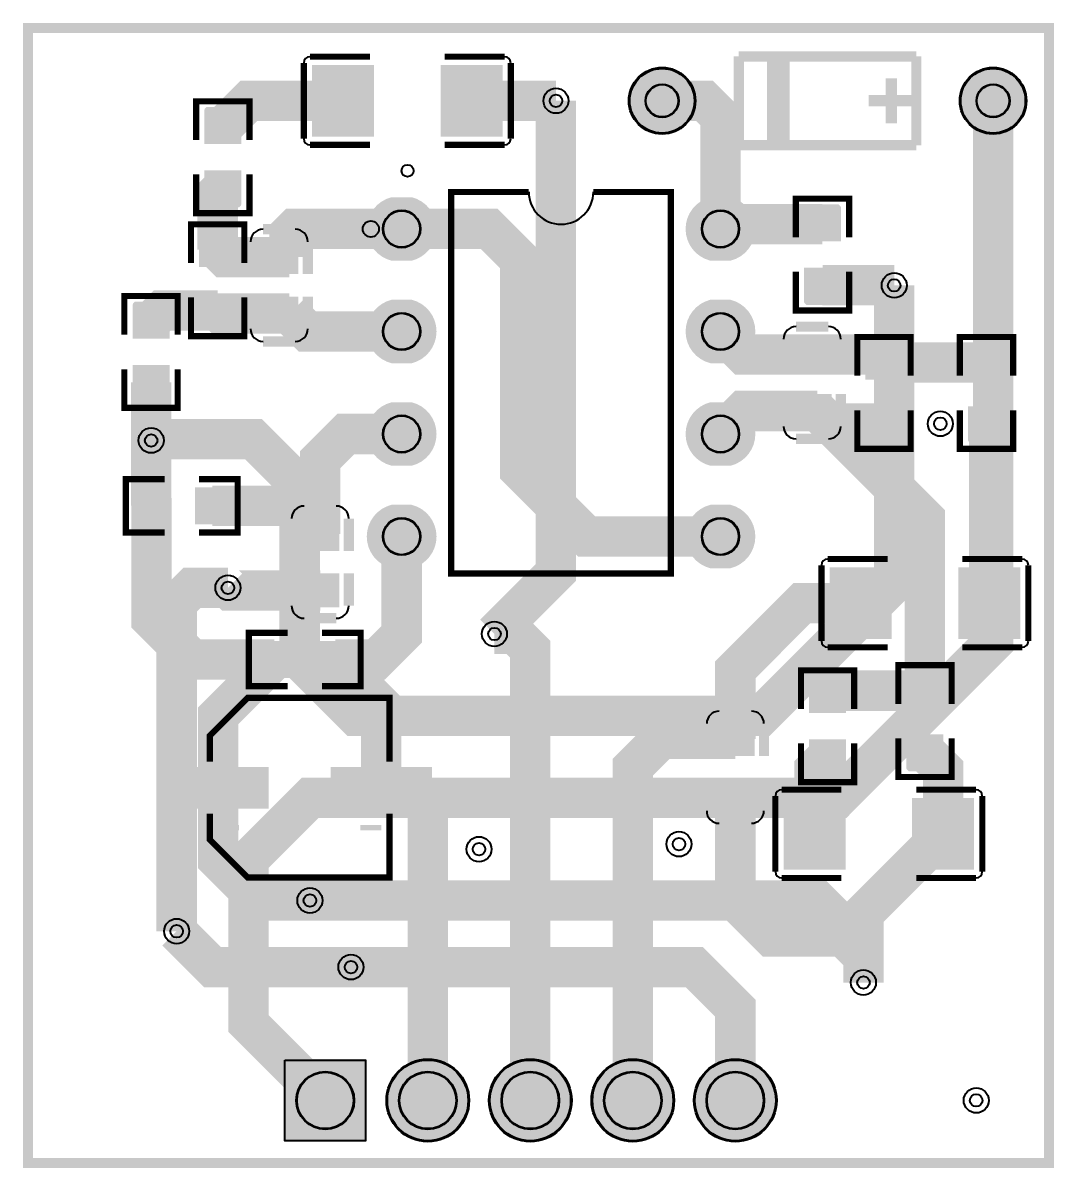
# Model space of a CAD drawing. Header units: millimetres. Extents: x -0.3 to 25.3, y -28 to 0.4.
import ezdxf

# ---------------------------------------------------------------- set-up
doc = ezdxf.new("R2010")
doc.units = ezdxf.units.MM
for name, color, linetype, true_color in [('BoardOutLine', 7, 'Continuous', 0xff00ff), ('BottomLayer', 7, 'Continuous', 0x0000ff), ('BottomSolderMaskLayer', 7, 'Continuous', 0xaa00ff), ('Document', 7, 'Continuous', 0xffffff), ('Hole', 7, 'Continuous', 0x222222), ('Multi-Layer', 7, 'Continuous', 0xc0c0c0), ('TopLayer', 7, 'Continuous', 0xff0000), ('TopPasteMaskLayer', 7, 'Continuous', 0x808080), ('TopSilkLayer', 7, 'Continuous', 0xffcc00), ('TopSolderMaskLayer', 7, 'Continuous', 0x800080)]:
    doc.layers.add(name, color=color, linetype=linetype, true_color=true_color)

msp = doc.modelspace()

# ---------------------------------------------------------------- hatches: boundary and pattern name
at = {"layer": 'BottomSolderMaskLayer'}
for points in [[(14.759563119126266, -1.5240030480060796, 1), (16.41036322072647, -1.5240030480060796, 1)], [(22.959715519430926, -1.5240030480060796, 1), (24.61051562103113, -1.5240030480060796, 1)], [(9.37699602065868, -3.911607823215652, -0.7853981633974483), (9.37699602065868, -5.486410972821952), (8.88513250359847, -5.486410972821952, -0.7853981633974483), (8.88513250359847, -3.911607823215652)], [(17.276919820506237, -3.911607823215652, -0.7853981633974483), (17.276919820506237, -5.486410972821952), (16.785056303446027, -5.486410972821952, -0.7853981633974483), (16.785056303446027, -3.911607823215652)], [(9.37699602065868, -6.451612903225785, -0.7853981633974483), (9.37699602065868, -8.026416052832085), (8.88513250359847, -8.026416052832085, -0.7853981633974483), (8.88513250359847, -6.451612903225785)], [(17.276919820506237, -6.451612903225785, -0.7853981633974483), (17.276919820506237, -8.026416052832085), (16.785056303446027, -8.026416052832085, -0.7853981633974483), (16.785056303446027, -6.451612903225785)], [(9.37699602065868, -8.991617983235917, -0.7853981633974483), (9.37699602065868, -10.566421132842217), (8.88513250359847, -10.566421132842217, -0.7853981633974483), (8.88513250359847, -8.991617983235917)], [(17.276919820506237, -8.991617983235917, -0.7853981633974483), (17.276919820506237, -10.566421132842217), (16.785056303446027, -10.566421132842217, -0.7853981633974483), (16.785056303446027, -8.991617983235917)], [(9.37699602065868, -11.531623063246164, -0.7853981633974483), (9.37699602065868, -13.106426212852464), (8.88513250359847, -13.106426212852464, -0.7853981633974483), (8.88513250359847, -11.531623063246164)], [(17.276919820506237, -11.531623063246164, -0.7853981633974483), (17.276919820506237, -13.106426212852464), (16.785056303446027, -13.106426212852464, -0.7853981633974483), (16.785056303446027, -11.531623063246164)], [(6.213614427229004, -25.263652527305112), (8.264414528829093, -25.263652527305112), (8.264414528829093, -27.3144526289052), (6.213614427229004, -27.3144526289052)], [(8.75361950723908, -26.289052578105156, 1), (10.804419608839282, -26.289052578105156, 1)], [(11.293624587249212, -26.289052578105156, 1), (13.344424688849415, -26.289052578105156, 1)], [(13.833629667259345, -26.289052578105156, 1), (15.884429768859547, -26.289052578105156, 1)], [(16.373634747269477, -26.28930657861315, 1), (18.42443484886968, -26.28930657861315, 1)]]:
    msp.add_hatch(color=256, dxfattribs=at).paths.add_polyline_path(points)
at = {"layer": 'Document'}
for points in [[(18.745110490221123, -0.40401320802641294), (18.18511557023112, -0.40401320802641294), (18.18511557023112, -2.643992887985746), (18.745110490221123, -2.643992887985746)], [(21.125095250190498, -1.804013208026504), (21.125095250190498, -0.9640081280163031), (21.40510541021081, -0.9640081280163031), (21.40510541021081, -1.804013208026504), (21.40510541021081, -2.083997967995856), (21.125095250190498, -2.083997967995856)], [(20.985090170180456, -1.3839979679959242), (21.825095250190543, -1.3839979679959242), (21.825095250190543, -1.6640081280162349), (20.985090170180456, -1.6640081280162349), (20.705105410210763, -1.6640081280162349), (20.705105410210763, -1.3839979679959242)], [(4.776504953009862, -18.97203454406906), (4.9055118110236435, -18.97203454406906), (4.9055118110236435, -18.97203454406906), (4.9055118110236435, -18.112039624079216), (4.9055118110236435, -18.112039624079216), (4.776504953009862, -18.112039624079216)], [(4.583007366014726, -18.606527813055664), (5.099009398018779, -18.606527813055664), (5.099009398018779, -18.606527813055664), (5.099009398018779, -18.477546355092613), (5.099009398018779, -18.477546355092613), (4.583007366014726, -18.477546355092613)], [(8.109017018034137, -18.606527813055664), (8.62501905003819, -18.606527813055664), (8.62501905003819, -18.606527813055664), (8.62501905003819, -18.477546355092613), (8.62501905003819, -18.477546355092613), (8.109017018034137, -18.477546355092613)]]:
    msp.add_hatch(color=256, dxfattribs=at).paths.add_polyline_path(points)
at = {"layer": 'Multi-Layer'}
for points in [[(14.784963169926367, -1.5240030480060796, 1), (16.38496316992637, -1.5240030480060796, 1)], [(22.985115570231027, -1.5240030480060796, 1), (24.58511557023103, -1.5240030480060796, 1)], [(9.369062738125422, -3.937007874015754, -0.7853981633974483), (9.369062738125422, -5.46101092202185), (8.893065786131729, -5.46101092202185, -0.7853981633974483), (8.893065786131729, -3.937007874015754)], [(17.268986537972978, -3.937007874015754, -0.7853981633974483), (17.268986537972978, -5.46101092202185), (16.792989585979285, -5.46101092202185, -0.7853981633974483), (16.792989585979285, -3.937007874015754)], [(9.369062738125422, -6.477012954025887, -0.7853981633974483), (9.369062738125422, -8.001016002031983), (8.893065786131729, -8.001016002031983, -0.7853981633974483), (8.893065786131729, -6.477012954025887)], [(17.268986537972978, -6.477012954025887, -0.7853981633974483), (17.268986537972978, -8.001016002031983), (16.792989585979285, -8.001016002031983, -0.7853981633974483), (16.792989585979285, -6.477012954025887)], [(9.369062738125422, -9.017018034036019, -0.7853981633974483), (9.369062738125422, -10.541021082042116), (8.893065786131729, -10.541021082042116, -0.7853981633974483), (8.893065786131729, -9.017018034036019)], [(17.268986537972978, -9.017018034036019, -0.7853981633974483), (17.268986537972978, -10.541021082042116), (16.792989585979285, -10.541021082042116, -0.7853981633974483), (16.792989585979285, -9.017018034036019)], [(9.369062738125422, -11.557023114046265, -0.7853981633974483), (9.369062738125422, -13.081026162052362), (8.893065786131729, -13.081026162052362, -0.7853981633974483), (8.893065786131729, -11.557023114046265)], [(17.268986537972978, -11.557023114046265, -0.7853981633974483), (17.268986537972978, -13.081026162052362), (16.792989585979285, -13.081026162052362, -0.7853981633974483), (16.792989585979285, -11.557023114046265)]]:
    msp.add_hatch(color=256, dxfattribs=at).paths.add_polyline_path(points)
at = {"layer": 'TopLayer'}
for points in [[(8.42100584201171, -0.6599949199897992), (8.42100584201171, -2.38801117602236), (6.936017272034633, -2.38801117602236), (6.936017272034633, -0.6599949199897992)], [(10.1210312420626, -0.6599949199897992), (10.1210312420626, -2.38801117602236), (11.606019812039676, -2.38801117602236), (11.606019812039676, -0.6599949199897992)], [(4.267005334010719, -2.570993141986264), (5.1310134620268855, -2.570993141986264), (5.1310134620268855, -1.7645161290322449), (4.267005334010719, -1.7645161290322449)], [(4.267005334010719, -3.2710185420371545), (5.1310134620268855, -3.2710185420371545), (5.1310134620268855, -4.07749555499106), (4.267005334010719, -4.07749555499106)], [(19.126035052070165, -4.983997967995833), (19.99004318008633, -4.983997967995833), (19.99004318008633, -4.177520955041928), (19.126035052070165, -4.177520955041928)], [(4.140005080010269, -5.618999237998423), (5.004013208026436, -5.618999237998423), (5.004013208026436, -4.812522225044404), (4.140005080010269, -4.812522225044404)], [(6.546024892049672, -4.996012192024409), (6.546024892049672, -5.796012192024477), (5.645999491998964, -5.796012192024477), (5.645999491998964, -4.996012192024409)], [(19.126035052070165, -5.684023368046724), (19.99004318008633, -5.684023368046724), (19.99004318008633, -6.490500381000743), (19.126035052070165, -6.490500381000743)], [(4.140005080010269, -6.319024638049314), (5.004013208026436, -6.319024638049314), (5.004013208026436, -7.125501651003333), (4.140005080010269, -7.125501651003333)], [(6.546024892049672, -6.396012192024273), (6.546024892049672, -7.196012192024341), (5.645999491998964, -7.196012192024341), (5.645999491998964, -6.396012192024273)], [(2.4890017780035123, -7.397002794005516), (3.3530099060199063, -7.397002794005516), (3.3530099060199063, -6.590525781051497), (2.4890017780035123, -6.590525781051497)], [(19.75405130810259, -7.409017018033978), (19.75405130810259, -8.209017018034046), (18.85402590805188, -8.209017018034046), (18.85402590805188, -7.409017018033978)], [(20.650038100076245, -8.41300482600957), (21.51404622809241, -8.41300482600957), (21.51404622809241, -7.60652781305555), (20.650038100076245, -7.60652781305555)], [(24.054051308102544, -8.41300482600957), (23.190043180086377, -8.41300482600957), (23.190043180086377, -7.60652781305555), (24.054051308102544, -7.60652781305555)], [(2.4890017780035123, -8.097028194056406), (3.3530099060199063, -8.097028194056406), (3.3530099060199063, -8.903505207010426), (2.4890017780035123, -8.903505207010426)], [(19.75405130810259, -8.809017018033956), (19.75405130810259, -9.609017018034024), (18.85402590805188, -9.609017018034024), (18.85402590805188, -8.809017018033956)], [(20.650038100076245, -9.11303022606046), (21.51404622809241, -9.11303022606046), (21.51404622809241, -9.919507239014479), (20.650038100076245, -9.919507239014479)], [(24.054051308102544, -9.11303022606046), (23.190043180086377, -9.11303022606046), (23.190043180086377, -9.919507239014479), (24.054051308102544, -9.919507239014479)], [(3.3329946659894176, -11.989027178054357), (3.3329946659894176, -11.125019050038077), (2.5265176530352846, -11.125019050038077), (2.5265176530352846, -11.989027178054357)], [(4.033020066040081, -11.989027178054357), (4.033020066040081, -11.125019050038077), (4.8394970789941, -11.125019050038077), (4.8394970789941, -11.989027178054357)], [(6.662001524003017, -12.654025908051835), (6.662001524003017, -11.854025908051767), (7.5620269240537255, -11.854025908051767), (7.5620269240537255, -12.654025908051835)], [(6.662001524003017, -14.054025908051813), (6.662001524003017, -13.254025908051744), (7.5620269240537255, -13.254025908051744), (7.5620269240537255, -14.054025908051813)], [(21.24803149606305, -13.106019812039563), (21.24803149606305, -14.834036068072123), (19.763042926085973, -14.834036068072123), (19.763042926085973, -13.106019812039563)], [(22.948056896113712, -13.106019812039563), (22.948056896113712, -14.834036068072123), (24.433045466091016, -14.834036068072123), (24.433045466091016, -13.106019812039563)], [(6.381000762001577, -14.935026670053276), (6.381000762001577, -15.799034798069556), (5.574523749047557, -15.799034798069556), (5.574523749047557, -14.935026670053276)], [(7.081026162052467, -14.935026670053276), (7.081026162052467, -15.799034798069556), (7.887503175006486, -15.799034798069556), (7.887503175006486, -14.935026670053276)], [(20.11704343408678, -16.66802133604267), (19.253035306070615, -16.66802133604267), (19.253035306070615, -15.861544323088651), (20.11704343408678, -15.861544323088651)], [(22.530048260096464, -16.541021082042107), (21.666040132080298, -16.541021082042107), (21.666040132080298, -15.734544069088088), (22.530048260096464, -15.734544069088088)], [(17.849047498094933, -16.934036068072146), (17.849047498094933, -17.734036068072214), (16.949022098044225, -17.734036068072214), (16.949022098044225, -16.934036068072146)], [(22.530048260096464, -17.241046482092997), (21.666040132080298, -17.241046482092997), (21.666040132080298, -18.047523495047017), (22.530048260096464, -18.047523495047017)], [(20.11704343408678, -17.368046736093447), (19.253035306070615, -17.368046736093447), (19.253035306070615, -18.174523749047466), (20.11704343408678, -18.174523749047466)], [(3.3539497078993463, -18.05204470408944), (5.813944627889441, -18.05204470408944), (5.813944627889441, -19.032029464058837), (3.3539497078993463, -19.032029464058837)], [(7.394081788163476, -18.05204470408944), (9.85407670815357, -18.05204470408944), (9.85407670815357, -19.032029464058837), (7.394081788163476, -19.032029464058837)], [(17.849047498094933, -18.334036068072123), (17.849047498094933, -19.134036068072078), (16.949022098044225, -19.134036068072078), (16.949022098044225, -18.334036068072123)], [(20.105029210058547, -20.54904749809498), (20.105029210058547, -18.821031242062418), (18.620040640081243, -18.821031242062418), (18.620040640081243, -20.54904749809498)], [(21.80505461010921, -20.54904749809498), (21.80505461010921, -18.821031242062418), (23.290043180086286, -18.821031242062418), (23.290043180086286, -20.54904749809498)]]:
    msp.add_hatch(color=256, dxfattribs=at).paths.add_polyline_path(points)
at = {"layer": 'TopPasteMaskLayer'}
for points in [[(8.42100584201171, -0.7599949199898219), (8.42100584201171, -1.1302514605029046), (8.321005842011573, -1.2302514605029273), (8.016103632207205, -1.2302514605029273), (7.916103632207296, -1.33025146050295), (7.916103632207296, -1.717754635509209), (8.016103632207205, -1.8177546355092318), (8.321005842011573, -1.8177546355092318), (8.42100584201171, -1.9177546355092545), (8.42100584201171, -2.288011176022337), (8.321005842011573, -2.38801117602236), (7.036017272034542, -2.38801117602236), (6.936017272034633, -2.288011176022337), (6.936017272034633, -0.7599949199898219), (7.036017272034542, -0.6599949199897992), (8.321005842011573, -0.6599949199897992)], [(10.1210312420626, -0.7599949199898219), (10.1210312420626, -1.1302514605029046), (10.221031242062509, -1.2302514605029273), (10.525933451866877, -1.2302514605029273), (10.625933451867013, -1.33025146050295), (10.625933451867013, -1.717754635509209), (10.525933451866877, -1.8177546355092318), (10.221031242062509, -1.8177546355092318), (10.1210312420626, -1.9177546355092545), (10.1210312420626, -2.288011176022337), (10.221031242062509, -2.38801117602236), (11.50601981203954, -2.38801117602236), (11.606019812039676, -2.288011176022337), (11.606019812039676, -0.7599949199898219), (11.50601981203954, -0.6599949199897992), (10.221031242062509, -0.6599949199897992)], [(4.249022098044179, -1.725984251968498), (4.249022098044179, -2.5259842519685662), (4.29903479806967, -2.575996951993943), (4.527000254000541, -2.575996951993943), (4.527000254000541, -2.2059944119887405), (4.856997713995497, -2.2059944119887405), (4.856997713995497, -2.575996951993943), (5.099034798069624, -2.575996951993943), (5.14902209804427, -2.5259842519685662), (5.14902209804427, -1.725984251968498), (5.099034798069624, -1.6759969519938522), (4.29903479806967, -1.6759969519938522)], [(5.148996697993425, -4.116027432054807), (5.148996697993425, -3.3160274320547387), (5.098983997967935, -3.2660147320293618), (4.8710185420370635, -3.2660147320293618), (4.8710185420370635, -3.6360172720345645), (4.5410210820423345, -3.6360172720345645), (4.5410210820423345, -3.2660147320293618), (4.29898399796798, -3.2660147320293618), (4.248996697993562, -3.3160274320547387), (4.248996697993562, -4.116027432054807), (4.29898399796798, -4.166014732029453), (5.098983997967935, -4.166014732029453)], [(19.108051816103625, -4.138989077978181), (19.108051816103625, -4.938989077978249), (19.158064516129116, -4.989001778003626), (19.386029972059987, -4.989001778003626), (19.386029972059987, -4.618999237998423), (19.716027432054943, -4.618999237998423), (19.716027432054943, -4.989001778003626), (19.958064516128843, -4.989001778003626), (20.008051816103716, -4.938989077978249), (20.008051816103716, -4.138989077978181), (19.958064516128843, -4.089001778003535), (19.158064516129116, -4.089001778003535)], [(4.122021844043729, -4.773990347980657), (4.122021844043729, -5.573990347980725), (4.1720345440689925, -5.624003048006102), (4.400000000000091, -5.624003048006102), (4.400000000000091, -5.254000508001013), (4.72999745999482, -5.254000508001013), (4.72999745999482, -5.624003048006102), (4.9720345440691744, -5.624003048006102), (5.022021844043593, -5.573990347980725), (5.022021844043593, -4.773990347980657), (4.9720345440691744, -4.724003048006011), (4.1720345440689925, -4.724003048006011)], [(6.546024892049672, -4.996012192024409), (6.546024892049672, -5.796012192024477), (5.645999491998964, -5.796012192024477), (5.645999491998964, -4.996012192024409)], [(20.00802641605287, -6.52903225806449), (20.00802641605287, -5.7290322580644215), (19.95801371602738, -5.679019558039045), (19.73004826009651, -5.679019558039045), (19.73004826009651, -6.049022098044247), (19.400050800101553, -6.049022098044247), (19.400050800101553, -5.679019558039045), (19.158013716027426, -5.679019558039045), (19.108026416053008, -5.7290322580644215), (19.108026416053008, -6.52903225806449), (19.158013716027426, -6.5790195580391355), (19.95801371602738, -6.5790195580391355)], [(2.4710185420370863, -6.55199390398775), (2.4710185420370863, -7.351993903987818), (2.521031242062463, -7.402006604013195), (2.748996697993448, -7.402006604013195), (2.748996697993448, -7.032004064008106), (3.0789941579882907, -7.032004064008106), (3.0789941579882907, -7.402006604013195), (3.3210312420624177, -7.402006604013195), (3.3710185420370635, -7.351993903987818), (3.3710185420370635, -6.55199390398775), (3.3210312420624177, -6.502006604013104), (2.521031242062463, -6.502006604013104)], [(5.021996443992975, -7.16403352806708), (5.021996443992975, -6.3640335280670115), (4.971983743967485, -6.314020828041635), (4.744018288036614, -6.314020828041635), (4.744018288036614, -6.684023368046724), (4.414020828041657, -6.684023368046724), (4.414020828041657, -6.314020828041635), (4.17198374396753, -6.314020828041635), (4.1219964439928845, -6.3640335280670115), (4.1219964439928845, -7.16403352806708), (4.17198374396753, -7.2140208280417255), (4.971983743967485, -7.2140208280417255)], [(6.546024892049672, -6.396012192024273), (6.546024892049672, -7.196012192024341), (5.645999491998964, -7.196012192024341), (5.645999491998964, -6.396012192024273)], [(19.75405130810259, -7.409017018033978), (19.75405130810259, -8.209017018034046), (18.85402590805188, -8.209017018034046), (18.85402590805188, -7.409017018033978)], [(20.632054864109705, -7.567995935991917), (20.632054864109705, -8.367995935991871), (20.682067564135195, -8.418008636017248), (20.910033020066066, -8.418008636017248), (20.910033020066066, -8.048006096012159), (21.240030480061023, -8.048006096012159), (21.240030480061023, -8.418008636017248), (21.48206756413515, -8.418008636017248), (21.532054864109796, -8.367995935991871), (21.532054864109796, -7.567995935991917), (21.48206756413515, -7.518008636017271), (20.682067564135195, -7.518008636017271)], [(23.172059944119837, -7.567995935991917), (23.172059944119837, -8.367995935991871), (23.222072644145328, -8.418008636017248), (23.4500381000762, -8.418008636017248), (23.4500381000762, -8.048006096012159), (23.780035560071155, -8.048006096012159), (23.780035560071155, -8.418008636017248), (24.022072644145283, -8.418008636017248), (24.07205994411993, -8.367995935991871), (24.07205994411993, -7.567995935991917), (24.022072644145283, -7.518008636017271), (23.222072644145328, -7.518008636017271)], [(3.3709931419862187, -8.942037084074173), (3.3709931419862187, -8.142037084074104), (3.3209804419609554, -8.092024384048727), (3.0930149860300844, -8.092024384048727), (3.0930149860300844, -8.462026924053816), (2.763017526035128, -8.462026924053816), (2.763017526035128, -8.092024384048727), (2.520980441960887, -8.092024384048727), (2.470993141986355, -8.142037084074104), (2.470993141986355, -8.942037084074173), (2.520980441960887, -8.992024384048818), (3.3209804419609554, -8.992024384048818)], [(19.75405130810259, -8.809017018033956), (19.75405130810259, -9.609017018034024), (18.85402590805188, -9.609017018034024), (18.85402590805188, -8.809017018033956)], [(21.53202946405895, -9.958039116078226), (21.53202946405895, -9.158039116078157), (21.482016764033688, -9.10802641605278), (21.25405130810259, -9.10802641605278), (21.25405130810259, -9.47802895605787), (20.924053848107633, -9.47802895605787), (20.924053848107633, -9.10802641605278), (20.682016764033733, -9.10802641605278), (20.63202946405886, -9.158039116078157), (20.63202946405886, -9.958039116078226), (20.682016764033733, -10.008026416052871), (21.482016764033688, -10.008026416052871)], [(24.072034544069083, -9.958039116078226), (24.072034544069083, -9.158039116078157), (24.02202184404382, -9.10802641605278), (23.794056388112722, -9.10802641605278), (23.794056388112722, -9.47802895605787), (23.464058928117765, -9.47802895605787), (23.464058928117765, -9.10802641605278), (23.222021844043866, -9.10802641605278), (23.172034544068993, -9.158039116078157), (23.172034544068993, -9.958039116078226), (23.222021844043866, -10.008026416052871), (24.02202184404382, -10.008026416052871)], [(2.487985775971538, -12.007010414020783), (3.2879857759717197, -12.007010414020783), (3.337998475996983, -11.956997713995406), (3.337998475996983, -11.729032258064535), (2.967995935991894, -11.729032258064535), (2.967995935991894, -11.399034798069579), (3.337998475996983, -11.399034798069579), (3.337998475996983, -11.156997713995452), (3.2879857759717197, -11.10701041402092), (2.487985775971538, -11.10701041402092), (2.437998475996892, -11.156997713995452), (2.437998475996892, -11.956997713995406)], [(4.87802895605796, -11.10703581407165), (4.0780289560577785, -11.10703581407165), (4.028016256032515, -11.157048514097028), (4.028016256032515, -11.385013970027899), (4.398018796037604, -11.385013970027899), (4.398018796037604, -11.715011430022855), (4.028016256032515, -11.715011430022855), (4.028016256032515, -11.957048514096982), (4.0780289560577785, -12.007035814071514), (4.87802895605796, -12.007035814071514), (4.928016256032606, -11.957048514096982), (4.928016256032606, -11.157048514097028)], [(6.662001524003017, -12.654025908051835), (6.662001524003017, -11.854025908051767), (7.5620269240537255, -11.854025908051767), (7.5620269240537255, -12.654025908051835)], [(6.662001524003017, -14.054025908051813), (6.662001524003017, -13.254025908051744), (7.5620269240537255, -13.254025908051744), (7.5620269240537255, -14.054025908051813)], [(21.24803149606305, -13.206019812039585), (21.24803149606305, -13.576276352552668), (21.148031496062913, -13.67627635255269), (20.843129286258545, -13.67627635255269), (20.74312928625841, -13.776276352552713), (20.74312928625841, -14.163779527559086), (20.843129286258545, -14.263779527559109), (21.148031496062913, -14.263779527559109), (21.24803149606305, -14.363779527559018), (21.24803149606305, -14.7340360680721), (21.148031496062913, -14.834036068072123), (19.863042926085882, -14.834036068072123), (19.763042926085973, -14.7340360680721), (19.763042926085973, -13.206019812039585), (19.863042926085882, -13.106019812039563), (21.148031496062913, -13.106019812039563)], [(22.948056896113712, -13.206019812039585), (22.948056896113712, -13.576276352552668), (23.04805689611385, -13.67627635255269), (23.352959105918217, -13.67627635255269), (23.452959105918353, -13.776276352552713), (23.452959105918353, -14.163779527559086), (23.352959105918217, -14.263779527559109), (23.04805689611385, -14.263779527559109), (22.948056896113712, -14.363779527559018), (22.948056896113712, -14.7340360680721), (23.04805689611385, -14.834036068072123), (24.333045466091107, -14.834036068072123), (24.433045466091016, -14.7340360680721), (24.433045466091016, -13.206019812039585), (24.333045466091107, -13.106019812039563), (23.04805689611385, -13.106019812039563)], [(5.535991871983697, -15.817018034036096), (6.335991871983879, -15.817018034036096), (6.386004572009142, -15.767005334010719), (6.386004572009142, -15.539039878079734), (6.016002032004053, -15.539039878079734), (6.016002032004053, -15.209042418084891), (6.386004572009142, -15.209042418084891), (6.386004572009142, -14.96700533401065), (6.335991871983879, -14.917018034036118), (5.535991871983697, -14.917018034036118), (5.486004572009051, -14.96700533401065), (5.486004572009051, -15.767005334010719)], [(7.9260350520701195, -14.91704343408685), (7.126035052070165, -14.91704343408685), (7.076022352044674, -14.967056134112227), (7.076022352044674, -15.195021590043098), (7.446024892049763, -15.195021590043098), (7.446024892049763, -15.525019050038054), (7.076022352044674, -15.525019050038054), (7.076022352044674, -15.767056134112295), (7.126035052070165, -15.817043434086827), (7.9260350520701195, -15.817043434086827), (7.976022352044765, -15.767056134112295), (7.976022352044765, -14.967056134112227)], [(19.235052070104075, -15.823012446024904), (19.235052070104075, -16.623012446024973), (19.285064770129566, -16.67302514605035), (19.513030226060437, -16.67302514605035), (19.513030226060437, -16.303022606045147), (19.843027686055393, -16.303022606045147), (19.843027686055393, -16.67302514605035), (20.08506477012952, -16.67302514605035), (20.135052070104166, -16.623012446024973), (20.135052070104166, -15.823012446024904), (20.08506477012952, -15.773025146050259), (19.285064770129566, -15.773025146050259)], [(21.648056896113758, -15.696012192024341), (21.648056896113758, -16.49601219202441), (21.69806959613925, -16.546024892049786), (21.92603505207012, -16.546024892049786), (21.92603505207012, -16.176022352044697), (22.256032512065076, -16.176022352044697), (22.256032512065076, -16.546024892049786), (22.498069596139203, -16.546024892049786), (22.54805689611385, -16.49601219202441), (22.54805689611385, -15.696012192024341), (22.498069596139203, -15.646024892049695), (21.69806959613925, -15.646024892049695)], [(17.849047498094933, -16.934036068072146), (17.849047498094933, -17.734036068072214), (16.949022098044225, -17.734036068072214), (16.949022098044225, -16.934036068072146)], [(22.548031496063004, -18.086055372110764), (22.548031496063004, -17.286055372110695), (22.49801879603774, -17.23604267208532), (22.270053340106642, -17.23604267208532), (22.270053340106642, -17.606045212090407), (21.940055880111686, -17.606045212090407), (21.940055880111686, -17.23604267208532), (21.698018796037786, -17.23604267208532), (21.648031496062913, -17.286055372110695), (21.648031496062913, -18.086055372110764), (21.698018796037786, -18.13604267208541), (22.49801879603774, -18.13604267208541)], [(20.13502667005332, -18.213055626111213), (20.13502667005332, -17.413055626111145), (20.085013970028058, -17.363042926085768), (19.85704851409696, -17.363042926085768), (19.85704851409696, -17.73304546609097), (19.527051054102003, -17.73304546609097), (19.527051054102003, -17.363042926085768), (19.285013970027876, -17.363042926085768), (19.235026670053458, -17.413055626111145), (19.235026670053458, -18.213055626111213), (19.285013970027876, -18.26304292608586), (20.085013970028058, -18.26304292608586)], [(3.3539497078993463, -18.05204470408944), (5.813944627889441, -18.05204470408944), (5.813944627889441, -19.032029464058837), (3.3539497078993463, -19.032029464058837)], [(7.394081788163476, -18.05204470408944), (9.85407670815357, -18.05204470408944), (9.85407670815357, -19.032029464058837), (7.394081788163476, -19.032029464058837)], [(17.849047498094933, -18.334036068072123), (17.849047498094933, -19.134036068072078), (16.949022098044225, -19.134036068072078), (16.949022098044225, -18.334036068072123)], [(20.105029210058547, -20.449047498094956), (20.105029210058547, -20.078790957581987), (20.00502921005841, -19.978790957581964), (19.700127000254042, -19.978790957581964), (19.600127000253906, -19.87879095758194), (19.600127000253906, -19.49128778257557), (19.700127000254042, -19.391287782575546), (20.00502921005841, -19.391287782575546), (20.105029210058547, -19.291287782575523), (20.105029210058547, -18.92103124206244), (20.00502921005841, -18.821031242062418), (18.72004064008138, -18.821031242062418), (18.620040640081243, -18.92103124206244), (18.620040640081243, -20.449047498094956), (18.72004064008138, -20.54904749809498), (20.00502921005841, -20.54904749809498)], [(21.80505461010921, -20.449047498094956), (21.80505461010921, -20.078790957581987), (21.905054610109346, -19.978790957581964), (22.209956819913714, -19.978790957581964), (22.30995681991385, -19.87879095758194), (22.30995681991385, -19.49128778257557), (22.209956819913714, -19.391287782575546), (21.905054610109346, -19.391287782575546), (21.80505461010921, -19.291287782575523), (21.80505461010921, -18.92103124206244), (21.905054610109346, -18.821031242062418), (23.190043180086377, -18.821031242062418), (23.290043180086286, -18.92103124206244), (23.290043180086286, -20.449047498094956), (23.190043180086377, -20.54904749809498), (21.905054610109346, -20.54904749809498)]]:
    msp.add_hatch(color=256, dxfattribs=at).paths.add_polyline_path(points)
at = {"layer": 'TopSilkLayer'}
for points in [[(4.776504953009862, -19.961036322072687), (4.9055118110236435, -19.961036322072687), (4.9055118110236435, -19.961036322072687), (4.9055118110236435, -19.101041402082842), (4.9055118110236435, -19.101041402082842), (4.776504953009862, -19.101041402082842)], [(4.583007366014726, -19.595529591059062), (5.099009398018779, -19.595529591059062), (5.099009398018779, -19.595529591059062), (5.099009398018779, -19.46654813309624), (5.099009398018779, -19.46654813309624), (4.583007366014726, -19.46654813309624)], [(8.109017018034137, -19.595529591059062), (8.62501905003819, -19.595529591059062), (8.62501905003819, -19.595529591059062), (8.62501905003819, -19.46654813309624), (8.62501905003819, -19.46654813309624), (8.109017018034137, -19.46654813309624)]]:
    msp.add_hatch(color=256, dxfattribs=at).paths.add_polyline_path(points)
at = {"layer": 'TopSolderMaskLayer'}
for points in [[(8.446408065055948, -0.6345944958297878), (8.446408065055948, -2.4134116001823713), (6.910620262376369, -2.4134116001823713), (6.910620262376369, -0.6345944958297878)], [(10.09562901901836, -0.6345944958297878), (10.09562901901836, -2.4134116001823713), (11.63141682169794, -2.4134116001823713), (11.63141682169794, -0.6345944958297878)], [(14.759563119126266, -1.5240030480060796, 1), (16.41036322072647, -1.5240030480060796, 1)], [(22.959715519430926, -1.5240030480060796, 1), (24.61051562103113, -1.5240030480060796, 1)], [(4.239793336655794, -2.594708617451033), (5.158225459381811, -2.594708617451033), (5.158225459381811, -1.740814094328016), (4.239793336655794, -1.740814094328016)], [(4.239793336655794, -3.2473030665723854), (5.158225459381811, -3.2473030665723854), (5.158225459381811, -4.101197589695289), (4.239793336655794, -4.101197589695289)], [(9.37699602065868, -3.911607823215652, -0.7853981633974483), (9.37699602065868, -5.486410972821952), (8.88513250359847, -5.486410972821952, -0.7853981633974483), (8.88513250359847, -3.911607823215652)], [(17.276919820506237, -3.911607823215652, -0.7853981633974483), (17.276919820506237, -5.486410972821952), (16.785056303446027, -5.486410972821952, -0.7853981633974483), (16.785056303446027, -3.911607823215652)], [(19.09882305471524, -5.007713443460602), (20.017255177441257, -5.007713443460602), (20.017255177441257, -4.153818920337699), (19.09882305471524, -4.153818920337699)], [(4.112793082655344, -5.642714713463192), (5.031225205381361, -5.642714713463192), (5.031225205381361, -4.788820190340175), (4.112793082655344, -4.788820190340175)], [(6.574600755653137, -4.973435802785616), (6.574600755653137, -5.818591448652455), (5.617423628395727, -5.818591448652455), (5.617423628395727, -4.973435802785616)], [(19.09882305471524, -5.6603078925819545), (20.017255177441257, -5.6603078925819545), (20.017255177441257, -6.514202415704972), (19.09882305471524, -6.514202415704972)], [(4.112793082655344, -6.2953091625845445), (5.031225205381361, -6.2953091625845445), (5.031225205381361, -7.149203685707448), (4.112793082655344, -7.149203685707448)], [(6.574600755653137, -6.373432935396295), (6.574600755653137, -7.218588581263134), (5.617423628395727, -7.218588581263134), (5.617423628395727, -6.373432935396295)], [(9.37699602065868, -6.451612903225785, -0.7853981633974483), (9.37699602065868, -8.026416052832085), (8.88513250359847, -8.026416052832085, -0.7853981633974483), (8.88513250359847, -6.451612903225785)], [(17.276919820506237, -6.451612903225785, -0.7853981633974483), (17.276919820506237, -8.026416052832085), (16.785056303446027, -8.026416052832085, -0.7853981633974483), (16.785056303446027, -6.451612903225785)], [(2.461789780648701, -7.420718269470285), (3.3802219033748315, -7.420718269470285), (3.3802219033748315, -6.5668237463473815), (2.461789780648701, -6.5668237463473815)], [(19.782627171706054, -7.386440628795299), (19.782627171706054, -8.231596274662138), (18.825450044448644, -8.231596274662138), (18.825450044448644, -7.386440628795299)], [(20.62282610272132, -8.436720301474338), (21.541258225447336, -8.436720301474338), (21.541258225447336, -7.582825778351435), (20.62282610272132, -7.582825778351435)], [(24.08126330545747, -8.436720301474338), (23.16283118273168, -8.436720301474338), (23.16283118273168, -7.582825778351435), (24.08126330545747, -7.582825778351435)], [(2.461789780648701, -8.073312718591637), (3.3802219033748315, -8.073312718591637), (3.3802219033748315, -8.927207241714655), (2.461789780648701, -8.927207241714655)], [(19.782627171706054, -8.786437761405978), (19.782627171706054, -9.631593407272817), (18.825450044448644, -9.631593407272817), (18.825450044448644, -8.786437761405978)], [(9.37699602065868, -8.991617983235917, -0.7853981633974483), (9.37699602065868, -10.566421132842217), (8.88513250359847, -10.566421132842217, -0.7853981633974483), (8.88513250359847, -8.991617983235917)], [(17.276919820506237, -8.991617983235917, -0.7853981633974483), (17.276919820506237, -10.566421132842217), (16.785056303446027, -10.566421132842217, -0.7853981633974483), (16.785056303446027, -8.991617983235917)], [(20.62282610272132, -9.08931475059569), (21.541258225447336, -9.08931475059569), (21.541258225447336, -9.943209273718708), (20.62282610272132, -9.943209273718708)], [(24.08126330545747, -9.08931475059569), (23.16283118273168, -9.08931475059569), (23.16283118273168, -9.943209273718708), (24.08126330545747, -9.943209273718708)], [(3.358401916576895, -12.014427228854402), (3.358401916576895, -11.099618999238032), (2.5011248020227868, -11.099618999238032), (2.5011248020227868, -12.014427228854402)], [(4.007612815452603, -12.014427228854402), (4.007612815452603, -11.099618999238032), (4.864889930006711, -11.099618999238032), (4.864889930006711, -12.014427228854402)], [(9.37699602065868, -11.531623063246164, -0.7853981633974483), (9.37699602065868, -13.106426212852464), (8.88513250359847, -13.106426212852464, -0.7853981633974483), (8.88513250359847, -11.531623063246164)], [(17.276919820506237, -11.531623063246164, -0.7853981633974483), (17.276919820506237, -13.106426212852464), (16.785056303446027, -13.106426212852464, -0.7853981633974483), (16.785056303446027, -11.531623063246164)], [(6.63342566039978, -12.676605164679927), (6.63342566039978, -11.831449518813088), (7.59060278765719, -11.831449518813088), (7.59060278765719, -12.676605164679927)], [(6.63342566039978, -14.076602297290492), (6.63342566039978, -13.231446651423767), (7.59060278765719, -13.231446651423767), (7.59060278765719, -14.076602297290492)], [(21.273433719107516, -13.080619387879551), (21.273433719107516, -14.859436492232135), (19.737645916427482, -14.859436492232135), (19.737645916427482, -13.080619387879551)], [(22.922654673069474, -13.080619387879551), (22.922654673069474, -14.859436492232135), (24.45844247574928, -14.859436492232135), (24.45844247574928, -13.080619387879551)], [(6.4064080125892815, -14.909626619253231), (6.4064080125892815, -15.824434848869714), (5.549130898034946, -15.824434848869714), (5.549130898034946, -14.909626619253231)], [(7.055618911464762, -14.909626619253231), (7.055618911464762, -15.824434848869714), (7.9128960260188705, -15.824434848869714), (7.9128960260188705, -14.909626619253231)], [(20.144255431441707, -16.69173681150744), (19.22582330871569, -16.69173681150744), (19.22582330871569, -15.837842288384422), (20.144255431441707, -15.837842288384422)], [(22.55726025745139, -16.564736557506876), (21.638828134725372, -16.564736557506876), (21.638828134725372, -15.710842034383859), (22.55726025745139, -15.710842034383859)], [(17.87762336169817, -16.911459678833353), (17.87762336169817, -17.756615324700192), (16.920446234440988, -17.756615324700192), (16.920446234440988, -16.911459678833353)], [(22.55726025745139, -17.21733100662823), (21.638828134725372, -17.21733100662823), (21.638828134725372, -18.071225529751132), (22.55726025745139, -18.071225529751132)], [(20.144255431441707, -17.344331260628678), (19.22582330871569, -17.344331260628678), (19.22582330871569, -18.198225783751695), (20.144255431441707, -18.198225783751695)], [(3.328549657099302, -18.026645311611674), (5.839344678689486, -18.026645311611674), (5.839344678689486, -19.057428856536717), (3.328549657099302, -19.057428856536717)], [(7.368681737363431, -18.026645311611674), (9.879476758953615, -18.026645311611674), (9.879476758953615, -19.057428856536717), (7.368681737363431, -19.057428856536717)], [(17.87762336169817, -18.31145681144403), (17.87762336169817, -19.15661245731087), (16.920446234440988, -19.15661245731087), (16.920446234440988, -18.31145681144403)], [(20.130431433102785, -20.57444792225499), (20.130431433102785, -18.795630817902406), (18.59464363042298, -18.795630817902406), (18.59464363042298, -20.57444792225499)], [(21.779652387064743, -20.57444792225499), (21.779652387064743, -18.795630817902406), (23.315440189744777, -18.795630817902406), (23.315440189744777, -20.57444792225499)], [(6.213614427229004, -25.263652527305112), (8.264414528829093, -25.263652527305112), (8.264414528829093, -27.3144526289052), (6.213614427229004, -27.3144526289052)], [(8.75361950723908, -26.289052578105156, 1), (10.804419608839282, -26.289052578105156, 1)], [(11.293624587249212, -26.289052578105156, 1), (13.344424688849415, -26.289052578105156, 1)], [(13.833629667259345, -26.289052578105156, 1), (15.884429768859547, -26.289052578105156, 1)], [(16.373634747269477, -26.28930657861315, 1), (18.42443484886968, -26.28930657861315, 1)]]:
    msp.add_hatch(color=256, dxfattribs=at).paths.add_polyline_path(points)

# ---------------------------------------------------------------- linework, layer by layer
at = {"layer": 'BoardOutLine', "const_width": 0.25400050800101603}
msp.add_lwpolyline([(-0.12700025400044979, 0.27899415798833616), (25.1709931419864, 0.27899415798833616), (25.1709931419864, -27.838989077978113), (-0.12700025400044979, -27.838989077978113), (-0.12700025400044979, 0.27899415798833616)], close=True, dxfattribs=at)
at = {"layer": 'BottomLayer', "const_width": 1}
for points in [[(7.239014478029048, -26.289052578105156), (5.334010668021392, -24.3840487680975), (5.334010668021392, -20.320040640081288), (6.858013716027472, -18.79603759207521), (19.93903987807971, -18.79603759207521), (23.784607569215268, -14.950469900939765), (23.784607569215268, -1.5240030480060796)], [(11.43002286004571, -14.732029464058883), (12.95402590805179, -13.208026416052803), (12.95402590805179, -1.5240030480060796)], [(2.923545847091873, -9.939039878079825), (2.956565913131726, -9.90601981203963), (5.461010922021842, -9.90601981203963), (6.604013208026345, -11.049022098044134), (6.604013208026345, -15.367030734061473), (8.001016002031974, -16.76403352806699), (18.034036068072055, -16.76403352806699), (21.33604267208534, -13.462026924053816), (21.33604267208534, -6.096012192024318)], [(3.5560071120141856, -22.09804419608838), (3.5560071120141856, -13.970027940055843), (3.9370078740157624, -13.58902717805438), (4.826009652019366, -13.58902717805438)], [(6.858013716027472, -21.33604267208534), (19.431038862077685, -21.33604267208534), (20.574041148082415, -22.479044958089958), (20.574041148082415, -23.368046736093447)], [(7.874015748031525, -22.987045974091984), (16.383032766065526, -22.987045974091984), (17.39903479806958, -24.003048006096037), (17.39903479806958, -26.289052578105156)]]:
    msp.add_lwpolyline(points, dxfattribs=at)
at = {"layer": 'BottomSolderMaskLayer'}
for centre, radius in [((15.584963169926368, -1.5240030480060796), 0.8254000508001016), ((23.785115570231028, -1.5240030480060796), 0.8254000508001016), ((15.585039370078675, -1.5240030480060796), 0.4127000254000508), ((23.78503937007872, -1.5240030480060796), 0.4127000254000508), ((9.131013462026885, -4.699009398018802), 0.46501312335958017), ((17.031013462026976, -4.699009398018802), 0.46501312335958017), ((9.131013462026885, -7.239014478028935), 0.46501312335958017), ((17.031013462026976, -7.239014478028935), 0.46501312335958017), ((9.131013462026885, -9.779019558039067), 0.46501312335958017), ((17.031013462026976, -9.779019558039067), 0.46501312335958017), ((9.131013462026885, -12.319024638049314), 0.46501312335958017), ((17.031013462026976, -12.319024638049314), 0.46501312335958017), ((9.779019558039181, -26.289052578105156), 1.0254000508001015), ((12.319024638049314, -26.289052578105156), 1.0254000508001015), ((14.859029718059446, -26.289052578105156), 1.0254000508001015), ((17.39903479806958, -26.28930657861315), 1.0254000508001015), ((7.239014478029048, -26.289052578105156), 0.7177800355600712), ((9.779019558039181, -26.289052578105156), 0.7177800355600712), ((12.319024638049314, -26.289052578105156), 0.7177800355600712), ((14.859029718059446, -26.289052578105156), 0.7177800355600712), ((17.39903479806958, -26.28923037846073), 0.7177800355600712)]:
    msp.add_circle(centre, radius, dxfattribs=at)
at = {"layer": 'Document'}
msp.add_circle((8.369062738125422, -4.699009398018802), 0.19989839979679963, dxfattribs=at)
at = {"layer": 'Hole'}
for centre in [(12.95402590805179, -1.5240030480060796), (21.33604267208534, -6.096012192024318), (22.479044958089844, -9.525019050038054), (2.9245618491238474, -9.939039878079825), (4.826009652019366, -13.58902717805438), (11.43002286004571, -14.732029464058883), (16.00203200406395, -19.93903987807971), (11.049022098044134, -20.066040132080275), (6.858013716027472, -21.33604267208534), (3.5560071120141856, -22.09804419608838), (7.874015748031525, -22.987045974091984), (20.574041148082415, -23.368046736093447), (23.368046736093447, -26.289052578105156)]:
    msp.add_circle(centre, 0.15499110998222, dxfattribs=at)
at = {"layer": 'Multi-Layer'}
msp.add_lwpolyline([(6.239014478029048, -25.289052578105156), (8.239014478029048, -25.289052578105156), (8.239014478029048, -27.289052578105156), (6.239014478029048, -27.289052578105156)], close=True, dxfattribs=at)
for centre, radius in [((15.584963169926368, -1.5240030480060796), 0.8), ((23.785115570231028, -1.5240030480060796), 0.8), ((15.585039370078675, -1.5240030480060796), 0.4), ((23.78503937007872, -1.5240030480060796), 0.4), ((12.95402590805179, -1.5240030480060796), 0.31000762001524007), ((9.131013462026885, -4.699009398018802), 0.4500127000254001), ((17.031013462026976, -4.699009398018802), 0.4500127000254001), ((21.33604267208534, -6.096012192024318), 0.31000762001524007), ((9.131013462026885, -7.239014478028935), 0.4500127000254001), ((17.031013462026976, -7.239014478028935), 0.4500127000254001), ((9.131013462026885, -9.779019558039067), 0.4500127000254001), ((17.031013462026976, -9.779019558039067), 0.4500127000254001), ((22.479044958089844, -9.525019050038054), 0.31000762001524007), ((2.9245618491238474, -9.939039878079825), 0.31000762001524007), ((9.131013462026885, -12.319024638049314), 0.4500127000254001), ((17.031013462026976, -12.319024638049314), 0.4500127000254001), ((4.826009652019366, -13.58902717805438), 0.31000762001524007), ((11.43002286004571, -14.732029464058883), 0.31000762001524007), ((11.049022098044134, -20.066040132080275), 0.31000762001524007), ((16.00203200406395, -19.93903987807971), 0.31000762001524007), ((6.858013716027472, -21.33604267208534), 0.31000762001524007), ((3.5560071120141856, -22.09804419608838), 0.31000762001524007), ((7.874015748031525, -22.987045974091984), 0.31000762001524007), ((20.574041148082415, -23.368046736093447), 0.31000762001524007), ((9.779019558039181, -26.289052578105156), 1), ((12.319024638049314, -26.289052578105156), 1), ((14.859029718059446, -26.289052578105156), 1), ((17.39903479806958, -26.28930657861315), 1), ((7.239014478029048, -26.289052578105156), 0.7000000000000001), ((9.779019558039181, -26.289052578105156), 0.7000000000000001), ((12.319024638049314, -26.289052578105156), 0.7000000000000001), ((14.859029718059446, -26.289052578105156), 0.7000000000000001), ((17.39903479806958, -26.28923037846073), 0.7000000000000001), ((23.368046736093447, -26.289052578105156), 0.31000762001524007)]:
    msp.add_circle(centre, radius, dxfattribs=at)
at = {"layer": 'TopLayer', "const_width": 1}
for points in [[(4.699009398018916, -2.16764033528068), (5.342646685293403, -1.5240030480060796), (7.67843535687075, -1.5240030480060796)], [(12.95402590805179, -1.5240030480060796), (10.863601727203559, -1.5240030480060796)], [(15.585471170942355, -1.5240030480060796), (16.637033274066653, -1.5240030480060796), (17.030734061468138, -1.9177038354076785), (17.030734061468138, -4.699009398018802)], [(4.699009398018916, -3.674371348742625), (4.572009144018239, -3.8013716027431883), (4.572009144018239, -5.215849631699257)], [(9.131318262636569, -4.699009398018802), (6.477012954025895, -4.699009398018802), (6.350012700025445, -4.826009652019252), (6.350012700025445, -5.394970789941453)], [(9.131064262128575, -4.699009398018802), (11.30302260604526, -4.699009398018802), (12.065024130048187, -5.461010922021842), (12.065024130048187, -10.66802133604267), (13.716027432054943, -12.319024638049314), (17.03098806197613, -12.319024638049314)], [(17.03098806197613, -4.699009398018802), (17.14935229870457, -4.580645161290363), (19.558039116078362, -4.580645161290363)], [(4.572009144018239, -5.215849631699257), (4.752146304292637, -5.395986791973655), (6.350012700025445, -5.395986791973655)], [(21.33604267208534, -6.096012192024318), (19.558039116078362, -6.088392176784282)], [(2.9210058420117093, -6.993649987299932), (3.1923291846583197, -6.722326644653208), (4.572009144018239, -6.722326644653208)], [(4.572009144018239, -6.722326644653208), (4.6457200914401255, -6.796037592075095), (6.350012700025445, -6.796037592075095)], [(6.350012700025445, -6.796037592075095), (6.792989585979285, -7.239014478028935), (9.131064262128575, -7.239014478028935)], [(17.03098806197613, -7.239014478028935), (17.60096520193042, -7.808991617983224), (19.431038862077685, -7.808991617983224)], [(19.431038862077685, -7.808991617983224), (20.881381762763567, -7.808991617983224), (21.08204216408444, -8.009652019304099)], [(21.08204216408444, -8.009652019304099), (23.622047244094574, -8.009652019304099)], [(2.924587249174465, -9.939090678181401), (2.9210058420117093, -8.501397002793965)], [(17.03098806197613, -9.779019558039067), (17.60096520193042, -9.209042418084778), (19.431038862077685, -9.209042418084778)], [(19.431038862077685, -9.209042418084778), (19.738379476759064, -9.516383032766043), (21.08204216408444, -9.516383032766043)], [(22.098044196088495, -16.13665227330455), (22.098044196088495, -11.877063754127562), (19.431038862077685, -9.210058420116866)], [(23.622047244094574, -9.516383032766043), (23.6906273812549, -9.584963169926255), (23.6906273812549, -13.970027940055843)], [(9.131064262128575, -9.779019558039067), (7.747015494031075, -9.779019558039067), (7.112014224028371, -10.414020828041657), (7.112014224028371, -12.254000508001013)], [(2.9286258572517454, -11.55702311404616), (2.924587249174465, -9.939090678181401)], [(2.929743459486872, -11.55702311404616), (2.929743459486872, -14.359766319532582), (3.9370078740157624, -15.367030734061473), (5.977647955295879, -15.367030734061473)], [(7.112014224028371, -12.254000508001013), (6.415036830073632, -11.55702311404616), (4.436220472440937, -11.55702311404616)], [(7.485394970789912, -15.367030734061473), (8.509017018034001, -15.367030734061473), (9.131318262636569, -14.744729489459019), (9.131318262636569, -12.319024638049314)], [(4.826009652019366, -13.58902717805438), (4.891033782067552, -13.654051308102567), (7.112014224028371, -13.654051308102567)], [(17.39903479806958, -17.334010668021392), (17.39903479806958, -15.621031242062486), (19.050038100076108, -13.970027940055843), (20.505461010921863, -13.970027940055843)], [(12.319024638049314, -26.289052578105156), (12.319024638049314, -15.11303022606046), (11.938023876047737, -14.732029464058883), (11.43002286004571, -14.732029464058883)], [(5.977647955295879, -15.367030734061473), (4.583947167894394, -16.76073152146307), (4.583947167894394, -18.542037084074195)], [(7.484378968757937, -15.367030734061473), (8.624079248158523, -16.50673101346206), (8.624079248158523, -18.542037084074195)], [(19.68503937007881, -16.26464312928624), (19.812014224028417, -16.137668275336523), (22.098044196088495, -16.137668275336523)], [(17.39903479806958, -17.332994665989304), (15.560071120142311, -17.332994665989304), (14.859029718059446, -18.03403606807217), (14.859029718059446, -26.289052578105156)], [(19.68503937007881, -17.771424942849876), (19.36245872491736, -18.094005588011214), (19.36245872491736, -19.685039370078698)], [(22.098044196088495, -17.64439928879858), (22.547625095250396, -18.09398018796037), (22.547625095250396, -19.685039370078698)], [(4.583972567945011, -18.542037084074195), (4.583972567945011, -20.32989585979169), (5.590119380238775, -21.33604267208534), (6.858013716027472, -21.33604267208534)], [(9.779019558039181, -26.289052578105156), (9.779019558039181, -18.92303784607566), (9.398018796037604, -18.542037084074195), (8.623317246634542, -18.542037084074195)], [(17.39903479806958, -18.735077470155034), (17.39903479806958, -21.33604267208534), (18.288036576073182, -22.22504445008883), (20.06604013208039, -22.22504445008883), (20.574041148082415, -22.73304546609097), (20.574041148082415, -23.368046736093447)], [(22.547625095250396, -19.685039370078698), (20.574041148082415, -21.658623317246565), (20.574041148082415, -23.368046736093447)], [(3.5560071120141856, -22.09804419608838), (4.445008890017789, -22.987045974091984), (7.874015748031525, -22.987045974091984)]]:
    msp.add_lwpolyline(points, dxfattribs=at)
at = {"layer": 'TopSilkLayer'}
for points, const_width in [([(6.70741681483355, -0.5837947675895521), (6.70741681483355, -2.464211328422607)], 0.15240030480060962), ([(8.344805689611348, -0.4313944627889441), (6.859817119634272, -0.4313944627889441)], 0.15240030480060962), ([(10.197231394462733, -0.4313944627889441), (11.682219964440037, -0.4313944627889441)], 0.15240030480060962), ([(11.834620269240531, -0.5837947675895521), (11.834620269240531, -2.464211328422607)], 0.15240030480060962), ([(17.485039370078766, -0.4240030480060568), (21.885039370078857, -0.4240030480060568)], 0.25400050800101603), ([(17.485039370078766, -0.4240030480060568), (17.485039370078766, -2.6240030480061023)], 0.25400050800101603), ([(18.424434848869623, -0.4240030480060568), (18.424434848869623, -2.6240030480061023)], 0.25400050800101603), ([(21.885039370078857, -0.4240030480060568), (21.885039370078857, -2.6240030480061023)], 0.25400050800101603), ([(4.038404876809636, -2.494792989586017), (4.038404876809636, -1.535915671831276), (5.359613919227968, -1.535915671831276), (5.359613919227968, -2.494792989586017)], 0.15240030480060962), ([(6.859817119634272, -2.616611633223215), (8.344805689611348, -2.616611633223215)], 0.15240030480060962), ([(11.682219964440037, -2.616611633223215), (10.197231394462733, -2.616611633223215)], 0.15240030480060962), ([(17.485039370078766, -2.6240030480061023), (21.885039370078857, -2.6240030480061023)], 0.25400050800101603), ([(4.038404876809636, -3.347218694437288), (4.038404876809636, -4.306096012192029), (5.359613919227968, -4.306096012192029), (5.359613919227968, -3.347218694437288)], 0.15240030480060962), ([(12.281026162052285, -3.7828295656590853), (10.359613919227968, -3.7828295656590853), (10.359613919227968, -13.235229870459762), (15.802413004826121, -13.235229870459762), (15.802413004826121, -3.7828295656590853), (13.881026162052422, -3.7828295656590853)], 0.15240030480060962), ([(18.897434594869083, -4.9077978155957), (18.897434594869083, -3.948920497840959), (20.218643637287414, -3.948920497840959), (20.218643637287414, -4.9077978155957)], 0.15240030480060962), ([(3.9114046228091865, -5.542799085598176), (3.9114046228091865, -4.583921767843435), (5.232613665227291, -4.583921767843435), (5.232613665227291, -5.542799085598176)], 0.15240030480060962), ([(5.696266192532448, -4.706096012192006), (6.4963169926340925, -4.706096012192006)], 0.25400050800101603), ([(5.386436372872822, -5.8158242316485484), (5.386436372872822, -5.015849631699325)], 0.25400050800101603), ([(6.806121412242874, -5.8158242316485484), (6.806121412242874, -5.015849631699325)], 0.25400050800101603), ([(18.897434594869083, -5.760223520446971), (18.897434594869083, -6.719100838201712), (20.218643637287414, -6.719100838201712), (20.218643637287414, -5.760223520446971)], 0.15240030480060962), ([(2.260401320802657, -7.320802641605269), (2.260401320802657, -6.361925323850642), (3.5816103632207614, -6.361925323850642), (3.5816103632207614, -7.320802641605269)], 0.15240030480060962), ([(3.9114046228091865, -6.395224790449561), (3.9114046228091865, -7.354102108204302), (5.232613665227291, -7.354102108204302), (5.232613665227291, -6.395224790449561)], 0.15240030480060962), ([(5.385979171958297, -6.376276352552736), (5.385979171958297, -7.176250952501846)], 0.25400050800101603), ([(6.805638811277731, -6.376276352552736), (6.805638811277731, -7.176250952501846)], 0.25400050800101603), ([(18.904292608585138, -7.119100838201689), (19.704343408686782, -7.119100838201689)], 0.25400050800101603), ([(6.49578359156726, -7.486029972059896), (5.695758191516461, -7.486029972059896)], 0.25400050800101603), ([(18.59446278892551, -8.228829057658118), (18.59446278892551, -7.428854457708894)], 0.25400050800101603), ([(20.014147828295563, -8.228829057658118), (20.014147828295563, -7.428854457708894)], 0.25400050800101603), ([(20.421437642875162, -8.336804673609322), (20.421437642875162, -7.377927355854695), (21.742646685293494, -7.377927355854695), (21.742646685293494, -8.336804673609322)], 0.15240030480060962), ([(24.282651765303626, -8.336804673609322), (24.282651765303626, -7.377927355854695), (22.961442722885522, -7.377927355854695), (22.961442722885522, -8.336804673609322)], 0.15240030480060962), ([(2.260401320802657, -8.173228346456654), (2.260401320802657, -9.132105664211394), (3.5816103632207614, -9.132105664211394), (3.5816103632207614, -8.173228346456654)], 0.15240030480060962), ([(18.594005588011214, -8.789281178562305), (18.594005588011214, -9.589255778511529)], 0.25400050800101603), ([(20.013665227330648, -8.789281178562305), (20.013665227330648, -9.589255778511529)], 0.25400050800101603), ([(20.421437642875162, -9.189230378460707), (20.421437642875162, -10.148107696215448), (21.742646685293494, -10.148107696215448), (21.742646685293494, -9.189230378460707)], 0.15240030480060962), ([(24.282651765303626, -9.189230378460707), (24.282651765303626, -10.148107696215448), (22.961442722885522, -10.148107696215448), (22.961442722885522, -9.189230378460707)], 0.15240030480060962), ([(19.703810007620177, -9.899034798069579), (18.90378460756915, -9.899034798069579)], 0.25400050800101603), ([(3.256794513589057, -12.217627635255326), (2.297917195834316, -12.217627635255326), (2.297917195834316, -10.896418592837108), (3.256794513589057, -10.896418592837108)], 0.15240030480060962), ([(4.109220218440441, -12.217627635255326), (5.068097536195182, -12.217627635255326), (5.068097536195182, -10.896418592837108), (4.109220218440441, -10.896418592837108)], 0.15240030480060962), ([(6.7122428244856565, -11.564008128016326), (7.512268224536456, -11.564008128016326)], 0.25400050800101603), ([(6.4023876047751855, -12.673761747523486), (6.4023876047751855, -11.873787147574262)], 0.25400050800101603), ([(7.822047244094392, -12.673761747523486), (7.822047244094392, -11.873787147574262)], 0.25400050800101603), ([(19.534442468885118, -13.029819659639315), (19.534442468885118, -14.91023622047237)], 0.15240030480060962), ([(21.17183134366269, -12.877419354838707), (19.686842773685612, -12.877419354838707)], 0.15240030480060962), ([(23.024257048514073, -12.877419354838707), (24.509245618491377, -12.877419354838707)], 0.15240030480060962), ([(24.66164592329187, -13.029819659639315), (24.66164592329187, -14.91023622047237)], 0.15240030480060962), ([(6.401905003810043, -13.234213868427673), (6.401905003810043, -14.034188468376897)], 0.25400050800101603), ([(7.821590043180095, -13.234213868427673), (7.821590043180095, -14.034188468376897)], 0.25400050800101603), ([(7.511760223520469, -14.343942087884102), (6.711709423418824, -14.343942087884102)], 0.25400050800101603), ([(6.304800609601216, -14.70642621285242), (5.345923291846475, -14.70642621285242), (5.345923291846475, -16.027635255270525), (6.304800609601216, -16.027635255270525)], 0.15240030480060962), ([(7.1572263144526005, -14.70642621285242), (8.116103632207341, -14.70642621285242), (8.116103632207341, -16.027635255270525), (7.1572263144526005, -16.027635255270525)], 0.15240030480060962), ([(19.686842773685612, -15.062636525272978), (21.17183134366269, -15.062636525272978)], 0.15240030480060962), ([(24.509245618491377, -15.062636525272978), (23.024257048514073, -15.062636525272978)], 0.15240030480060962), ([(20.345643891287864, -16.591821183642423), (20.345643891287864, -15.632943865887682), (19.02443484886976, -15.632943865887682), (19.02443484886976, -16.591821183642423)], 0.15240030480060962), ([(22.758648717297547, -16.46482092964186), (22.758648717297547, -15.505943611887119), (21.437439674879215, -15.505943611887119), (21.437439674879215, -16.46482092964186)], 0.15240030480060962), ([(4.377825755651429, -17.899644399288718), (4.377825755651429, -17.25204470408937), (5.314020828041748, -16.315849631699166), (8.830226060452105, -16.315849631699166), (8.830226060452105, -17.899644399288718)], 0.15240030480060962), ([(16.99928879857748, -16.644119888239743), (17.799339598679126, -16.644119888239743)], 0.25400050800101603), ([(16.689458978918083, -17.753848107696285), (16.689458978918083, -16.953873507747062)], 0.25400050800101603), ([(18.109144018288134, -17.753848107696285), (18.109144018288134, -16.953873507747062)], 0.25400050800101603), ([(22.758648717297547, -17.317246634493245), (22.758648717297547, -18.276123952247985), (21.437439674879215, -18.276123952247985), (21.437439674879215, -17.317246634493245)], 0.15240030480060962), ([(20.345643891287864, -17.444246888493694), (20.345643891287864, -18.403124206248435), (19.02443484886976, -18.403124206248435), (19.02443484886976, -17.444246888493694)], 0.15240030480060962), ([(16.689001778003558, -18.314300228600473), (16.689001778003558, -19.114274828549583)], 0.25400050800101603), ([(18.108661417322764, -18.314300228600473), (18.108661417322764, -19.114274828549583)], 0.25400050800101603), ([(18.391440182880388, -20.625247650495226), (18.391440182880388, -18.74483108966217)], 0.15240030480060962), ([(18.543840487680882, -18.592430784861563), (20.028829057658186, -18.592430784861563)], 0.15240030480060962), ([(23.366243332486647, -18.592430784861563), (21.88125476250957, -18.592430784861563)], 0.15240030480060962), ([(23.51864363728714, -20.625247650495226), (23.51864363728714, -18.74483108966217)], 0.15240030480060962), ([(4.377825755651429, -19.18442976885956), (4.377825755651429, -19.832029464058905), (5.314020828041748, -20.768249936499842), (8.830226060452105, -20.768249936499842), (8.830226060452105, -19.18442976885956)], 0.15240030480060962), ([(17.798806197612294, -19.424053848107633), (16.998780797561494, -19.424053848107633)], 0.25400050800101603), ([(20.028829057658186, -20.777647955295834), (18.543840487680882, -20.777647955295834)], 0.15240030480060962), ([(21.88125476250957, -20.777647955295834), (23.366243332486647, -20.777647955295834)], 0.15240030480060962)]:
    msp.add_lwpolyline(points, dxfattribs=dict(at, const_width=const_width))
msp.add_circle((9.27863855727719, -3.2565405130809495), 0.15011430022860048, dxfattribs=at)
for centre, radius, start, end in [((6.859817119634272, -0.5837947675896658), 0.15240030480060962, 90, 179.99999999999136), ((11.682219964440037, -0.5837947675896658), 0.15240030480060962, 0, 90), ((6.859817119634272, -2.4642113284224934), 0.15240030480060962, 180, 270), ((11.682219964440037, -2.4642113284224934), 0.15240030480060962, 270, 0), ((13.08102616205224, -3.7828295656590853), 0.8000000000000487, 180, 0), ((5.696266191491304, -5.015925831851632), 0.30982981965963935, 90, 179.99530285466332), ((6.496291593624164, -5.015925827686829), 0.30982981965963935, 0, 90), ((5.695808991617923, -7.17620015240027), 0.30982981965963935, 180.00000000000702, 270), ((6.495808991618105, -7.176200153441414), 0.30982981965963935, 270, 0), ((18.904292607543994, -7.428930657861315), 0.30982981965963935, 90, 179.99530285466332), ((19.704318009676626, -7.428930653696511), 0.30982981965963935, 0, 90), ((18.90383540767084, -9.589204978409953), 0.30982981965963935, 180.00000000000702, 270), ((19.703835407671022, -9.589204979451097), 0.30982981965963935, 270, 0), ((6.712217424434812, -11.873837946634694), 0.30982981965963935, 90, 180), ((7.5122174244349935, -11.873837947675838), 0.30982981965963935, 0, 90), ((19.686842773685612, -13.02981965963943), 0.15240030480060962, 90, 179.99999999999136), ((24.509245618491377, -13.02981965963943), 0.15240030480060962, 0, 90), ((6.7117348224287525, -14.034112272389393), 0.30982981965963935, 180.00469637521252, 270), ((7.511760224561613, -14.03411226822459), 0.30982981965963935, 270, 359.9953028546633), ((19.686842773685612, -14.910236220472257), 0.15240030480060962, 180, 270), ((24.509245618491377, -14.910236220472257), 0.15240030480060962, 270, 0), ((16.999288797536337, -16.95394970789937), 0.30982981965963935, 90, 179.99530285466332), ((17.799314199669197, -16.953949703734565), 0.30982981965963935, 0, 90), ((18.543840487680882, -18.744831089662284), 0.15240030480060962, 90, 180), ((23.366243332486647, -18.744831089662284), 0.15240030480060962, 0, 90), ((16.998831597663184, -19.114224028448007), 0.30982981965963935, 180.00000000000702, 270), ((17.79883159766314, -19.114224029489264), 0.30982981965963935, 270, 0), ((18.543840487680882, -20.625247650495112), 0.15240030480060962, 180.00000000000867, 270), ((23.366243332486647, -20.625247650495112), 0.15240030480060962, 270, 359.99999999999136)]:
    msp.add_arc(centre, radius, start, end, dxfattribs=at)
at = {"layer": 'TopSolderMaskLayer'}
for centre, radius in [((15.584963169926368, -1.5240030480060796), 0.8254000508001016), ((23.785115570231028, -1.5240030480060796), 0.8254000508001016), ((15.585039370078675, -1.5240030480060796), 0.4127000254000508), ((23.78503937007872, -1.5240030480060796), 0.4127000254000508), ((9.131013462026885, -4.699009398018802), 0.46501312335958017), ((17.031013462026976, -4.699009398018802), 0.46501312335958017), ((9.131013462026885, -7.239014478028935), 0.46501312335958017), ((17.031013462026976, -7.239014478028935), 0.46501312335958017), ((9.131013462026885, -9.779019558039067), 0.46501312335958017), ((17.031013462026976, -9.779019558039067), 0.46501312335958017), ((9.131013462026885, -12.319024638049314), 0.46501312335958017), ((17.031013462026976, -12.319024638049314), 0.46501312335958017), ((9.779019558039181, -26.289052578105156), 1.0254000508001015), ((12.319024638049314, -26.289052578105156), 1.0254000508001015), ((14.859029718059446, -26.289052578105156), 1.0254000508001015), ((17.39903479806958, -26.28930657861315), 1.0254000508001015), ((7.239014478029048, -26.289052578105156), 0.7177800355600712), ((9.779019558039181, -26.289052578105156), 0.7177800355600712), ((12.319024638049314, -26.289052578105156), 0.7177800355600712), ((14.859029718059446, -26.289052578105156), 0.7177800355600712), ((17.39903479806958, -26.28923037846073), 0.7177800355600712)]:
    msp.add_circle(centre, radius, dxfattribs=at)

doc.saveas('drawing.dxf')
